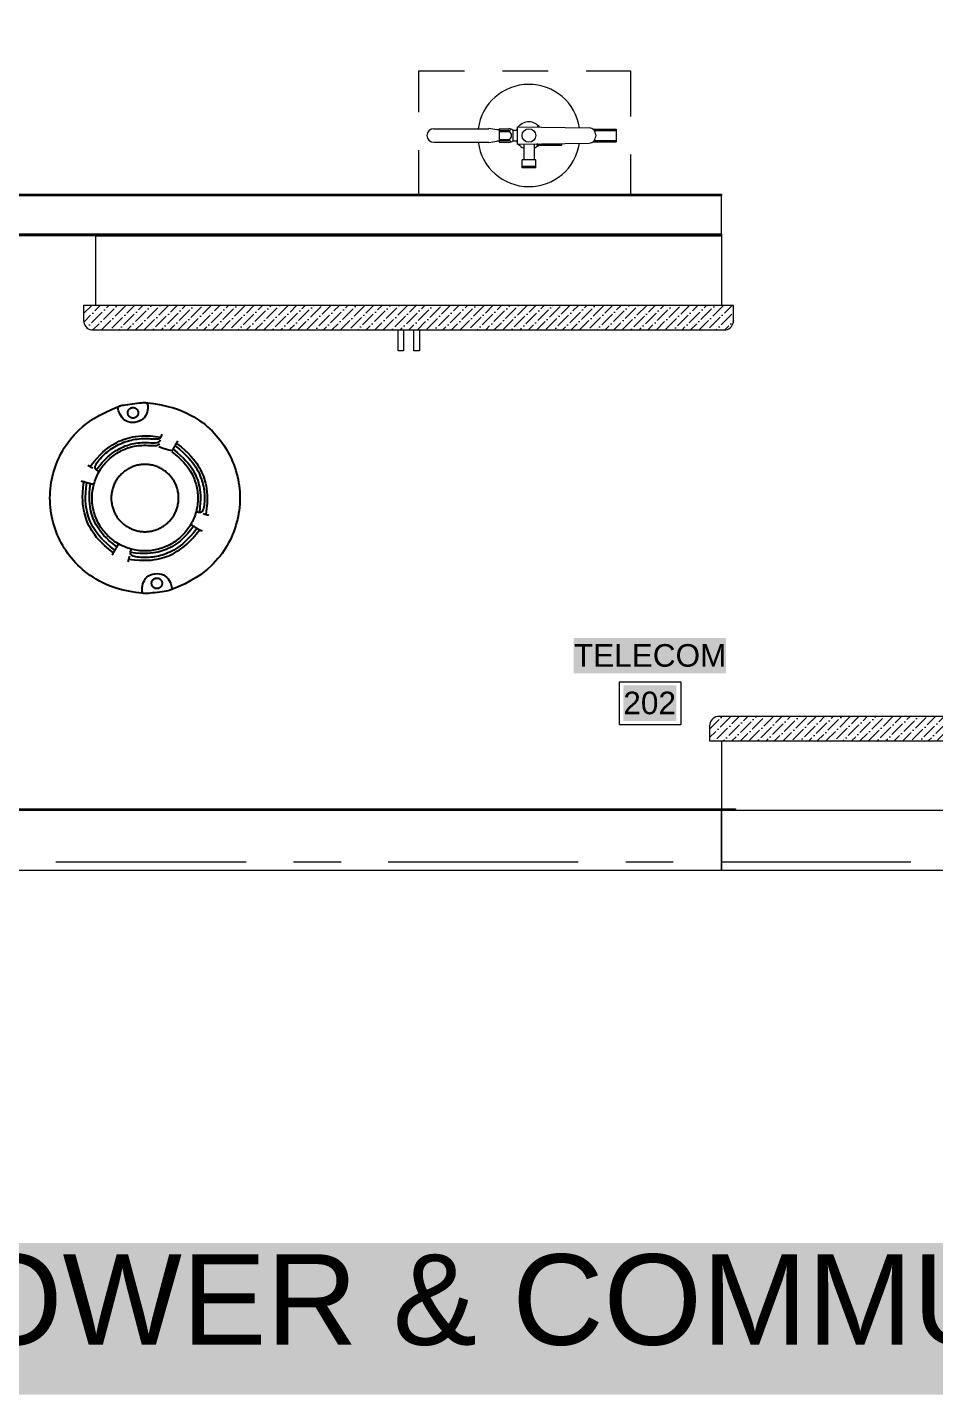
# Model space of a CAD drawing. Header units: inches. Extents: x 0.9 to 36.3, y 0.7 to 23.3.
# Drawn here: x 6.398 to 8.784, y 14.03 to 17.626 of the extents above; entities that cross this region are included whole.
import ezdxf

# ---------------------------------------------------------------- set-up
doc = ezdxf.new("R2010")
doc.units = ezdxf.units.IN
doc.linetypes.add('ACAD_ISO02W100', pattern=[15, 12, -3])
doc.linetypes.add('CENTER', pattern=[50.8, 31.75, -6.35, 6.35, -6.35])
doc.layers.get('0').update_dxf_attribs({"color": 1})
for name, color, linetype, lineweight, true_color in [('Boarder for name', 7, 'Continuous', 5, 0x777777), ('PDF_Geometry', 7, 'Continuous', 9, 0x777777), ('Security Panel', 7, 'Continuous', 5, 0x9a9c7f)]:
    doc.layers.add(name, color=color, linetype=linetype, lineweight=lineweight, true_color=true_color)
doc.layers.add('Fire Extinguisher', color=12, linetype='Continuous', lineweight=15)
doc.layers.add('PDF_Solid Fills', color=7, linetype='Continuous', true_color=0xffffff)
doc.layers.add('PDF_Text', color=7, linetype='Continuous')
doc.layers.add('Smoke Detector', color=40, linetype='Continuous')
doc.styles.add('PDF Arial', font='arial.ttf')

# ---------------------------------------------------------------- blocks, each defined once
blk = doc.blocks.new('Fire Extinguisher_top_dwgmodels.com')
at = {"color": 0}
for p, q in [((-111.7, 8), (-47, 8)), ((-34.9, 6.6), (-37.6, 6.6)), ((-34.9, 8), (-34.9, -8)), ((-34.9, 8), (-23.5, 8)), ((-34.9, 4.6), (-23.2, 4.6)), ((-34.8, 5.7), (-23.2, 5.7)), ((-18.9, 6.3), (-18.9, -6.3)), ((-18.9, 6.3), (-13.5, 6.3)), ((-13.5, -10), (-13.5, 10)), ((-13.5, 10), (70.6, 8.9)), ((10.3, 9.7), (10.3, 11.5)), ((10.7, 9.7), (10.7, 11.5)), ((75, 7.5), (102.5, 7.5)), ((76.7, 5.9), (102.5, 5.9)), ((78.5, 0.9), (78.5, -0.9)), ((102.5, 7.5), (102.5, -7.5)), ((-111.7, -8), (-47, -8)), ((-34.9, -6.6), (-37.6, -6.6)), ((-34.9, -4.6), (-23.2, -4.6)), ((-34.9, -8), (-23.5, -8)), ((-34.8, -5.7), (-23.2, -5.7)), ((-18.9, -6.3), (-13.5, -6.3)), ((-13.5, -10), (70.6, -8.9)), ((-6, -9.9), (-6, -28.4)), ((6, -9.7), (6, -28.4)), ((10.3, -9.7), (10.3, -9.7)), ((10.7, -9.9), (10.7, -9.7)), ((10.8, -10.2), (11, -9.9)), ((10.9, -10.4), (38.5, -10.4)), ((10.9, -11.2), (38.5, -11.2)), ((75, -7.5), (102.5, -7.5)), ((76.7, -5.9), (102.5, -5.9)), ((-8, -38), (-8, -28.4)), ((8, -28.4), (-8, -28.4)), ((8, -38), (8, -28.4)), ((-8, -36.1), (8, -36.1)), ((8, -38), (-8, -38))]:
    blk.add_line(p, q, dxfattribs=at)
blk.add_circle((0, 0), 8, dxfattribs=at)
for centre, radius, start, end in [((0, 0), 60, 8.6363, 172.3377), ((-111.7, 0), 8, 90, 270), ((-48.9, -37), 45.1, 75.4552, 87.5164), ((-23.6, 0.6), 7.45, 50.2127, 88.8117), ((-23.3, 7.7), 1.98, 271.9881, 358.9526), ((-25.5, 0), 5.13, 297.4534, 62.5466), ((0, 0), 16, 147.6298, 156.9032), ((0, 0), 16, 37.0611, 141.3809), ((10.5, 11.5), 0.177, 14.0852, 165.9148), ((70.5, 0.9), 8, 0, 89.221), ((0, 0), 60, 187.6623, 351.3637), ((-48.9, 37), 45.1, 272.4836, 284.5448), ((-23.6, -0.6), 7.45, 271.1883, 309.7873), ((-23.3, -7.7), 1.98, 1.0474, 88.0119), ((0, 0), 16, 203.0968, 212.3702), ((0, 0), 16, 218.6191, 247.9757), ((-11.2, -9.9), 0.819, 184.1848, 357.3731), ((0, 0), 16, 292.0243, 310.0558), ((10.5, -11), 1.25, 101.8101, 350.1732), ((10.5, -11), 0.907, 90, 346.3844), ((10.2, -9.7), 0.107, 282.2941, 2.9308), ((10.4, -9.9), 0.229, 277.2272, 346.9737), ((11.1, -10.8), 0.447, 116.5651, 243.4349), ((0, 0), 16, 312.0013, 315.4535), ((10.5, -11), 0.907, 40.2976, 70.7774), ((10.5, -11), 1.25, 27.9629, 66.6982), ((0, 0), 16, 319.3461, 322.9389), ((38.3, -10.8), 0.447, 296.5651, 63.4349), ((70.5, -0.9), 8, 270.779, 0)]:
    blk.add_arc(centre, radius, start, end, dxfattribs=at)

msp = doc.modelspace()

# ---------------------------------------------------------------- hatches: boundary and pattern name
at = {"layer": 'Security Panel', "ltscale": 6, "transparency": 33554559}
h = msp.add_hatch(dxfattribs=at)
h.set_pattern_fill('ANSI36', color=256, scale=0.005)
h.paths.add_polyline_path([(8.255, 16.8945), (6.5457, 16.8945), (6.5457, 16.8545, 0.359329), (6.5664, 16.8303), (8.2343, 16.8303, 0.368033), (8.2549, 16.8553)])
h = msp.add_hatch(dxfattribs=at)
h.set_pattern_fill('ANSI36', color=256, scale=0.005)
h.paths.add_polyline_path([(9.9013, 15.7891, 0.359329), (9.8806, 15.8134), (8.2127, 15.8134, 0.368033), (8.1921, 15.7884), (8.192, 15.7492), (9.9013, 15.7492)])

# ---------------------------------------------------------------- linework, layer by layer
at = {"layer": 'Boarder for name', "linetype": 'ByBlock'}
msp.add_lwpolyline([(7.9547, 15.9051), (8.1163, 15.9051), (8.1163, 15.7918), (7.9547, 15.7918)], close=True, dxfattribs=at)
at = {"layer": 'Fire Extinguisher', "linetype": 'ACAD_ISO02W100', "ltscale": 0.01}
msp.add_lwpolyline([(7.4273, 17.5112), (7.9839, 17.5112), (7.9839, 17.1826), (7.4273, 17.1826)], close=True, dxfattribs=at)
at = {"layer": 'PDF_Geometry', "linetype": 'ByBlock'}
for points in [[(4.0048, 15.566), (4.3715, 15.566), (4.3715, 15.7227), (4.4298, 15.7227), (4.4298, 17.0826), (8.223, 17.0826), (8.223, 17.1826), (4.4298, 17.1826), (4.4298, 19.4375), (4.3882, 19.4375), (4.3882, 19.4775), (4.3882, 20.9091), (9.3296, 20.9091), (9.3296, 21.0925), (4.0048, 21.0925)], [(4.4298, 17.1876), (8.223, 17.1876), (8.223, 17.186), (8.223, 17.1843)], [(4.4298, 17.1843), (8.223, 17.1843), (4.4298, 17.1843)], [(8.223, 17.1826), (4.4298, 17.1826)], [(8.223, 17.1843), (8.223, 17.1826), (8.223, 17.1843)], [(4.4298, 17.0826), (8.223, 17.0826), (8.223, 17.081), (8.223, 17.0793), (8.223, 17.0776), (4.4298, 17.0776)], [(8.223, 17.081), (8.223, 17.081)], [(4.3715, 15.571), (8.2597, 15.571), (8.2597, 15.5694), (8.2597, 15.5677), (4.3715, 15.5677), (8.2597, 15.5677), (8.2597, 15.566), (4.3715, 15.566)], [(8.2597, 15.5677), (8.2597, 15.5677)], [(6.4731, 15.431), (6.973, 15.431)], [(7.098, 15.431), (7.223, 15.431)], [(7.3464, 15.431), (7.8463, 15.431)], [(7.9713, 15.431), (8.0963, 15.431)], [(8.2213, 15.431), (8.7213, 15.431)]]:
    msp.add_lwpolyline(points, dxfattribs=at)
for points in [[(4.4298, 17.081), (8.223, 17.081)], [(8.223, 15.566), (4.3715, 15.566), (4.3715, 15.4094), (8.223, 15.4094)], [(8.223, 15.4094), (10.3129, 15.4094), (10.3129, 15.566), (8.223, 15.566)]]:
    msp.add_lwpolyline(points, close=True, dxfattribs=at)
at = {"layer": 'PDF_Solid Fills', "linetype": 'ByBlock', "transparency": 33554559}
for points in [[(7.8347, 15.9268), (8.2347, 15.9268), (7.8347, 16.0201), (8.2347, 16.0201)], [(7.9647, 15.8018), (8.1047, 15.8018), (7.9647, 15.8951), (8.1047, 15.8951)], [(5.8968, 14.03), (10.916, 14.03), (5.8968, 14.4288), (10.916, 14.4288)]]:
    msp.add_solid(points, dxfattribs=at)
at = {"layer": 'PDF_Solid Fills', "color": 7, "linetype": 'ByBlock', "transparency": 33554559}
msp.add_solid([(3.1349, 14.0994), (10.8862, 14.0994), (3.1349, 14.1228), (10.8862, 14.1228)], dxfattribs=at)
at = {"layer": 'Security Panel', "linetype": 'ByBlock', "ltscale": 0.001}
for points in [[(8.223, 17.0776), (8.223, 16.8945), (6.5777, 16.8945), (6.5777, 17.0776)], [(8.224, 15.566), (8.224, 15.7492), (9.8693, 15.7492), (9.8693, 15.566)]]:
    msp.add_lwpolyline(points, close=True, dxfattribs=at)
for points in [[(8.2549, 16.8553), (8.255, 16.8945), (6.5457, 16.8945), (6.5457, 16.8545)], [(8.1921, 15.7884), (8.192, 15.7492), (9.9013, 15.7492), (9.9013, 15.7891)]]:
    msp.add_lwpolyline(points, dxfattribs=at)
for points in [[(6.5457, 16.8553, 0.368033), (6.5664, 16.8303), (8.2343, 16.8303, 0.368033), (8.2549, 16.8553), (8.2549, 16.8545)], [(9.9013, 15.7884, 0.368033), (9.8806, 15.8134), (8.2127, 15.8134, 0.368033), (8.1921, 15.7884), (8.1921, 15.7891)]]:
    msp.add_lwpolyline(points, format="xyb", dxfattribs=at)
at = {"layer": 'Security Panel', "linetype": 'CENTER', "ltscale": 0.01}
for points in [[(7.3726, 16.8303), (7.387, 16.8303), (7.387, 16.7755), (7.3726, 16.7755)], [(7.4144, 16.8303), (7.4289, 16.8303), (7.4289, 16.7755), (7.4144, 16.7755)]]:
    msp.add_lwpolyline(points, close=True, dxfattribs=at)
at = {"layer": 'Smoke Detector', "linetype": 'ByBlock'}
for points in [[(6.7056, 16.1368), (6.6832, 16.1398), (6.6635, 16.1432), (6.6464, 16.147), (6.6315, 16.1511), (6.6184, 16.1555), (6.6069, 16.1601), (6.5967, 16.1648), (6.5873, 16.1697), (6.5786, 16.1746), (6.5705, 16.1795), (6.5629, 16.1846), (6.5557, 16.1897), (6.549, 16.1949), (6.5425, 16.2003), (6.5364, 16.2058), (6.5305, 16.2115), (6.5249, 16.2173), (6.5194, 16.2234), (6.5141, 16.2296), (6.509, 16.236), (6.5041, 16.2426), (6.4995, 16.2493), (6.4951, 16.2562), (6.4909, 16.2632), (6.4869, 16.2703), (6.4832, 16.2776), (6.4797, 16.285), (6.4764, 16.2925), (6.4734, 16.3001), (6.4707, 16.3077), (6.4682, 16.3155), (6.4659, 16.3234), (6.4639, 16.3313), (6.4622, 16.3393), (6.4608, 16.3473), (6.4596, 16.3554), (6.4586, 16.3635), (6.458, 16.3717), (6.4576, 16.3798), (6.4574, 16.388), (6.4576, 16.3962), (6.458, 16.4043), (6.4586, 16.4125), (6.4596, 16.4206), (6.4608, 16.4287), (6.4622, 16.4367), (6.4639, 16.4447), (6.4659, 16.4526), (6.4682, 16.4605), (6.4707, 16.4682), (6.4734, 16.4759), (6.4764, 16.4835), (6.4797, 16.491), (6.4832, 16.4984), (6.4869, 16.5057), (6.4909, 16.5128), (6.4951, 16.5198), (6.4996, 16.5267), (6.5044, 16.5336), (6.5096, 16.5404), (6.5152, 16.5472), (6.5212, 16.554), (6.5278, 16.5609), (6.5349, 16.5679), (6.5427, 16.575), (6.5514, 16.5822), (6.5613, 16.5896), (6.5729, 16.5973), (6.5864, 16.6052), (6.6022, 16.6134), (6.6206, 16.6219), (6.642, 16.6307)], [(6.7071, 16.6393), (6.73, 16.6363), (6.75, 16.6328), (6.7674, 16.629), (6.7825, 16.6249), (6.7956, 16.6205), (6.8072, 16.6159), (6.8175, 16.6111), (6.8268, 16.6063), (6.8355, 16.6014), (6.8436, 16.5964), (6.8512, 16.5914), (6.8584, 16.5863), (6.8652, 16.5811), (6.8716, 16.5757), (6.8777, 16.5702), (6.8836, 16.5645), (6.8893, 16.5586), (6.8948, 16.5526), (6.9, 16.5464), (6.9051, 16.54), (6.91, 16.5334), (6.9146, 16.5267), (6.9191, 16.5198), (6.9233, 16.5128), (6.9272, 16.5057), (6.931, 16.4984), (6.9345, 16.491), (6.9377, 16.4835), (6.9407, 16.4759), (6.9435, 16.4682), (6.946, 16.4605), (6.9482, 16.4526), (6.9502, 16.4447), (6.9519, 16.4367), (6.9534, 16.4287), (6.9546, 16.4206), (6.9555, 16.4125), (6.9562, 16.4043), (6.9566, 16.3962), (6.9567, 16.388), (6.9566, 16.3798), (6.9562, 16.3717), (6.9555, 16.3635), (6.9546, 16.3554), (6.9534, 16.3473), (6.9519, 16.3393), (6.9502, 16.3313), (6.9482, 16.3234), (6.946, 16.3155), (6.9435, 16.3077), (6.9407, 16.3001), (6.9377, 16.2925), (6.9345, 16.285), (6.931, 16.2776), (6.9272, 16.2703), (6.9233, 16.2632), (6.9191, 16.2562), (6.9146, 16.2492), (6.9098, 16.2424), (6.9046, 16.2356), (6.899, 16.2288), (6.8929, 16.222), (6.8864, 16.2151), (6.8792, 16.2081), (6.8715, 16.201), (6.8628, 16.1938), (6.8529, 16.1864), (6.8414, 16.1787), (6.828, 16.1709), (6.8125, 16.1628), (6.7944, 16.1544), (6.7735, 16.1457)], [(6.5631, 16.4711), (6.5726, 16.483), (6.5813, 16.4932), (6.5893, 16.5018), (6.5967, 16.509), (6.6036, 16.515), (6.6101, 16.5201), (6.6162, 16.5244), (6.622, 16.5281), (6.6277, 16.5314), (6.6332, 16.5345), (6.6387, 16.5372), (6.6443, 16.5396), (6.6499, 16.5418), (6.6557, 16.5438), (6.6618, 16.5456), (6.6681, 16.5472), (6.6749, 16.5487), (6.6822, 16.55), (6.6904, 16.551), (6.6995, 16.5516), (6.7098, 16.5517), (6.7216, 16.5513), (6.7349, 16.5503), (6.7501, 16.5485)], [(6.5852, 16.4583), (6.5829, 16.4597), (6.5808, 16.461), (6.579, 16.4623), (6.5776, 16.4637), (6.5765, 16.4653), (6.5759, 16.467), (6.5758, 16.4691), (6.5763, 16.4714), (6.5773, 16.4741), (6.5789, 16.4772), (6.5809, 16.4805), (6.5834, 16.484), (6.5862, 16.4876), (6.5894, 16.4914), (6.5927, 16.4951), (6.5963, 16.4988), (6.6, 16.5023), (6.6038, 16.5058), (6.6077, 16.5091), (6.6117, 16.5123), (6.6158, 16.5153), (6.62, 16.5183), (6.6243, 16.521), (6.6287, 16.5237), (6.6332, 16.5262), (6.6378, 16.5285), (6.6424, 16.5307), (6.6471, 16.5327), (6.6519, 16.5346), (6.6567, 16.5363), (6.6616, 16.5379), (6.6665, 16.5393), (6.6715, 16.5406), (6.6765, 16.5417), (6.6815, 16.5426), (6.6866, 16.5433), (6.6917, 16.5439), (6.6968, 16.5443), (6.7019, 16.5446), (6.7071, 16.5447), (6.7122, 16.5446), (6.7172, 16.5444), (6.7221, 16.5441), (6.7268, 16.5439), (6.7312, 16.5437), (6.7352, 16.5436), (6.7387, 16.5436), (6.7418, 16.5438), (6.7442, 16.5443), (6.7462, 16.5451), (6.7477, 16.5461), (6.7489, 16.5474), (6.7499, 16.5491), (6.7506, 16.551), (6.7513, 16.5532), (6.752, 16.5557)], [(6.7774, 16.5098), (6.7875, 16.5018), (6.7961, 16.4944), (6.8034, 16.4876), (6.8095, 16.4814), (6.8146, 16.4755), (6.8189, 16.4701), (6.8225, 16.4649), (6.8256, 16.46), (6.8285, 16.4552), (6.831, 16.4505), (6.8333, 16.446), (6.8353, 16.4415), (6.8371, 16.4371), (6.8387, 16.4327), (6.8402, 16.4284), (6.8414, 16.424), (6.8425, 16.4196), (6.8435, 16.4151), (6.8443, 16.4106), (6.845, 16.4061), (6.8455, 16.4016), (6.8458, 16.3971), (6.8461, 16.3925), (6.8461, 16.388), (6.8461, 16.3834), (6.8458, 16.3789), (6.8455, 16.3744), (6.845, 16.3698), (6.8443, 16.3653), (6.8435, 16.3609), (6.8425, 16.3564), (6.8414, 16.352), (6.8402, 16.3476), (6.8388, 16.3433), (6.8372, 16.339), (6.8356, 16.3348), (6.8337, 16.3306), (6.8318, 16.3265), (6.8297, 16.3224), (6.8275, 16.3185), (6.8252, 16.3145), (6.8227, 16.3107), (6.8201, 16.307), (6.8174, 16.3033), (6.8146, 16.2998), (6.8116, 16.2963), (6.8086, 16.2929), (6.8054, 16.2896), (6.8021, 16.2865), (6.7988, 16.2834), (6.7953, 16.2805), (6.7917, 16.2777), (6.7881, 16.2749), (6.7843, 16.2724), (6.7805, 16.2699), (6.7766, 16.2675), (6.7726, 16.2653), (6.7686, 16.2633), (6.7645, 16.2613), (6.7603, 16.2595), (6.7561, 16.2578), (6.7518, 16.2563), (6.7474, 16.2549), (6.7431, 16.2537), (6.7386, 16.2525), (6.7342, 16.2516), (6.7297, 16.2508), (6.7252, 16.2501), (6.7207, 16.2496), (6.7162, 16.2492), (6.7116, 16.249), (6.7071, 16.2489), (6.7025, 16.249), (6.698, 16.2492), (6.6934, 16.2496), (6.6889, 16.2501), (6.6844, 16.2508), (6.6799, 16.2516), (6.6755, 16.2525), (6.6711, 16.2537), (6.6667, 16.2549), (6.6624, 16.2563), (6.6581, 16.2578), (6.6538, 16.2595), (6.6497, 16.2613), (6.6456, 16.2633), (6.6415, 16.2653), (6.6375, 16.2675), (6.6336, 16.2699), (6.6298, 16.2724), (6.6261, 16.2749), (6.6224, 16.2777), (6.6188, 16.2805), (6.6154, 16.2834), (6.612, 16.2865), (6.6087, 16.2896), (6.6056, 16.2929), (6.6025, 16.2963), (6.5996, 16.2998), (6.5967, 16.3033), (6.594, 16.307), (6.5914, 16.3107), (6.589, 16.3145), (6.5866, 16.3185), (6.5844, 16.3224), (6.5823, 16.3265), (6.5804, 16.3306), (6.5786, 16.3348), (6.5769, 16.339), (6.5754, 16.3433), (6.574, 16.3476), (6.5727, 16.352), (6.5716, 16.3564), (6.5707, 16.3609), (6.5699, 16.3653), (6.5692, 16.3698), (6.5687, 16.3744), (6.5683, 16.3789), (6.5681, 16.3834), (6.568, 16.388), (6.5681, 16.3925), (6.5683, 16.3971), (6.5687, 16.4016), (6.5692, 16.4061), (6.5699, 16.4106), (6.5707, 16.4151), (6.5716, 16.4196), (6.5727, 16.424), (6.574, 16.4284), (6.5754, 16.4327), (6.5769, 16.437), (6.5786, 16.4412), (6.5804, 16.4454), (6.5823, 16.4495), (6.5844, 16.4536), (6.5866, 16.4575), (6.589, 16.4614), (6.5914, 16.4653), (6.594, 16.469), (6.5967, 16.4727), (6.5996, 16.4762), (6.6025, 16.4797), (6.6056, 16.4831), (6.6087, 16.4863), (6.612, 16.4895), (6.6154, 16.4926), (6.6188, 16.4955), (6.6224, 16.4983), (6.6261, 16.501), (6.6298, 16.5036), (6.6336, 16.5061), (6.6375, 16.5084), (6.6415, 16.5106), (6.6456, 16.5127), (6.6497, 16.5147), (6.6538, 16.5165), (6.6581, 16.5182), (6.6624, 16.5197), (6.6667, 16.5211), (6.6711, 16.5223), (6.6755, 16.5234), (6.68, 16.5244), (6.6846, 16.5252), (6.6893, 16.5258), (6.6942, 16.5263), (6.6993, 16.5266), (6.7046, 16.5267), (6.7101, 16.5267), (6.7159, 16.5264), (6.7217, 16.5262), (6.7274, 16.526), (6.7327, 16.526), (6.7374, 16.5264), (6.7412, 16.5273), (6.744, 16.5288), (6.7454, 16.5311)], [(6.5788, 16.4621), (6.5872, 16.4727), (6.595, 16.4818), (6.6021, 16.4894), (6.6087, 16.4958), (6.6149, 16.5012), (6.6206, 16.5057), (6.6261, 16.5095), (6.6313, 16.5129), (6.6363, 16.5158), (6.6412, 16.5185), (6.646, 16.5209), (6.6507, 16.5231), (6.6553, 16.525), (6.66, 16.5266), (6.6645, 16.5281), (6.6692, 16.5295), (6.6738, 16.5306), (6.6785, 16.5316), (6.6834, 16.5325), (6.6884, 16.5331), (6.6935, 16.5336), (6.6988, 16.534), (6.7044, 16.5341), (6.7103, 16.534), (6.7164, 16.5338), (6.7225, 16.5336), (6.7285, 16.5334), (6.7342, 16.5336), (6.7392, 16.5343), (6.7433, 16.5357), (6.7463, 16.5379), (6.7481, 16.5411)], [(6.7435, 16.5239), (6.7548, 16.5194), (6.7634, 16.5163), (6.7698, 16.5144), (6.7743, 16.5136), (6.7773, 16.5135), (6.7792, 16.5141), (6.7803, 16.515), (6.7811, 16.5162), (6.7817, 16.5173), (6.7824, 16.5185), (6.7831, 16.5196), (6.7837, 16.5208), (6.7844, 16.5219), (6.7851, 16.5231), (6.7857, 16.5242), (6.7864, 16.5254), (6.7871, 16.5266), (6.7878, 16.5279), (6.7886, 16.5292), (6.7894, 16.5307), (6.7904, 16.5323), (6.7914, 16.5341), (6.7926, 16.5361), (6.7939, 16.5384)], [(6.7811, 16.5163), (6.7918, 16.5078), (6.8008, 16.5001), (6.8085, 16.4929), (6.8149, 16.4863), (6.8203, 16.4802), (6.8248, 16.4744), (6.8286, 16.469), (6.8319, 16.4638), (6.8349, 16.4587), (6.8376, 16.4538), (6.84, 16.4489), (6.8422, 16.444), (6.8441, 16.4389), (6.8459, 16.4338), (6.8475, 16.4284), (6.849, 16.4227), (6.8503, 16.4167), (6.8514, 16.4101), (6.8523, 16.4029), (6.8529, 16.3947), (6.853, 16.3855), (6.8526, 16.3751), (6.8517, 16.3632), (6.8502, 16.3496)], [(6.7863, 16.5252), (6.7977, 16.5162), (6.8074, 16.5079), (6.8156, 16.5002), (6.8224, 16.4932), (6.8282, 16.4866), (6.833, 16.4804), (6.8371, 16.4746), (6.8407, 16.4691), (6.8438, 16.4637), (6.8467, 16.4584), (6.8493, 16.4533), (6.8516, 16.4483), (6.8536, 16.4433), (6.8554, 16.4384), (6.857, 16.4335), (6.8584, 16.4285), (6.8596, 16.4236), (6.8607, 16.4186), (6.8616, 16.4135), (6.8624, 16.4084), (6.863, 16.4033), (6.8634, 16.3982), (6.8637, 16.3931), (6.8637, 16.388), (6.8637, 16.3829), (6.8634, 16.3779), (6.863, 16.373), (6.8624, 16.3684), (6.8617, 16.3642), (6.8608, 16.3604), (6.8597, 16.3571), (6.8585, 16.3545), (6.8572, 16.3525), (6.8557, 16.3512), (6.854, 16.3503), (6.8522, 16.35), (6.8502, 16.35), (6.848, 16.3504), (6.8456, 16.3509), (6.8429, 16.3516)], [(6.7902, 16.5319), (6.8021, 16.5225), (6.8123, 16.5137), (6.8209, 16.5057), (6.8281, 16.4983), (6.8341, 16.4914), (6.8392, 16.485), (6.8435, 16.4789), (6.8472, 16.473), (6.8505, 16.4674), (6.8535, 16.4618), (6.8562, 16.4563), (6.8587, 16.4508), (6.8609, 16.4452), (6.8628, 16.4393), (6.8646, 16.4333), (6.8663, 16.4269), (6.8678, 16.4202), (6.869, 16.4128), (6.87, 16.4047), (6.8706, 16.3955), (6.8708, 16.3852), (6.8704, 16.3735), (6.8694, 16.3601), (6.8676, 16.345)], [(6.5567, 16.4748), (6.5588, 16.4736), (6.5605, 16.4726), (6.5619, 16.4718), (6.5632, 16.4711), (6.5644, 16.4704), (6.5658, 16.4695), (6.5676, 16.4685), (6.5698, 16.4672)], [(6.5394, 16.4329), (6.5419, 16.4322), (6.5441, 16.4316), (6.5462, 16.4311), (6.548, 16.4306), (6.5498, 16.4301), (6.5514, 16.4297), (6.553, 16.4293), (6.5546, 16.4288), (6.5563, 16.4284), (6.558, 16.4279), (6.5599, 16.4274), (6.5618, 16.4269), (6.5639, 16.4263), (6.5662, 16.4257), (6.5686, 16.4251), (6.5712, 16.4244)], [(6.624, 16.244), (6.612, 16.2535), (6.6018, 16.2622), (6.5933, 16.2703), (6.5861, 16.2777), (6.58, 16.2846), (6.575, 16.291), (6.5707, 16.2971), (6.567, 16.303), (6.5636, 16.3086), (6.5606, 16.3142), (6.5579, 16.3197), (6.5555, 16.3252), (6.5533, 16.3308), (6.5513, 16.3366), (6.5495, 16.3427), (6.5479, 16.349), (6.5464, 16.3558), (6.5451, 16.3632), (6.5441, 16.3713), (6.5435, 16.3804), (6.5433, 16.3908), (6.5437, 16.4025), (6.5448, 16.4159), (6.5465, 16.431)], [(6.6278, 16.2507), (6.6164, 16.2598), (6.6068, 16.2681), (6.5986, 16.2757), (6.5917, 16.2828), (6.586, 16.2894), (6.5811, 16.2955), (6.577, 16.3014), (6.5735, 16.3069), (6.5703, 16.3123), (6.5674, 16.3176), (6.5649, 16.3228), (6.5625, 16.3281), (6.5604, 16.3335), (6.5586, 16.339), (6.5568, 16.3448), (6.5553, 16.3509), (6.5539, 16.3573), (6.5526, 16.3643), (6.5517, 16.3721), (6.5511, 16.3808), (6.551, 16.3906), (6.5514, 16.4018), (6.5523, 16.4146), (6.554, 16.429)], [(6.633, 16.2597), (6.6223, 16.2681), (6.6133, 16.2759), (6.6056, 16.2831), (6.5992, 16.2897), (6.5938, 16.2958), (6.5893, 16.3016), (6.5855, 16.307), (6.5822, 16.3122), (6.5792, 16.3172), (6.5765, 16.3222), (6.5741, 16.3271), (6.5719, 16.332), (6.57, 16.337), (6.5682, 16.3422), (6.5666, 16.3476), (6.5652, 16.3533), (6.5638, 16.3593), (6.5627, 16.3659), (6.5618, 16.3731), (6.5613, 16.3813), (6.5612, 16.3905), (6.5615, 16.4009), (6.5624, 16.4128), (6.564, 16.4263)], [(6.8601, 16.347), (6.8626, 16.3463), (6.8646, 16.3458), (6.8662, 16.3454), (6.8676, 16.345), (6.869, 16.3446), (6.8705, 16.3442), (6.8724, 16.3437), (6.8748, 16.3431)], [(6.664, 16.2274), (6.6792, 16.2257), (6.6926, 16.2247), (6.7043, 16.2243), (6.7146, 16.2244), (6.7238, 16.225), (6.7319, 16.226), (6.7393, 16.2273), (6.746, 16.2288), (6.7524, 16.2304), (6.7584, 16.2322), (6.7642, 16.2342), (6.7699, 16.2364), (6.7754, 16.2388), (6.7809, 16.2415), (6.7864, 16.2445), (6.7921, 16.2479), (6.7979, 16.2516), (6.804, 16.2559), (6.8105, 16.261), (6.8174, 16.267), (6.8248, 16.2742), (6.8328, 16.2828), (6.8415, 16.2929), (6.851, 16.3049)], [(6.8354, 16.3139), (6.8269, 16.3033), (6.8191, 16.2942), (6.812, 16.2866), (6.8054, 16.2801), (6.7993, 16.2748), (6.7935, 16.2703), (6.7881, 16.2664), (6.7829, 16.2631), (6.7778, 16.2601), (6.7729, 16.2575), (6.768, 16.255), (6.763, 16.2529), (6.758, 16.2509), (6.7528, 16.2492), (6.7474, 16.2476), (6.7418, 16.2461), (6.7358, 16.2448), (6.7292, 16.2436), (6.7219, 16.2427), (6.7138, 16.2422), (6.7046, 16.2421), (6.6941, 16.2424), (6.6822, 16.2433), (6.6687, 16.2449)], [(6.8443, 16.3088), (6.8353, 16.2974), (6.827, 16.2877), (6.8193, 16.2795), (6.8122, 16.2726), (6.8057, 16.2669), (6.7995, 16.2621), (6.7937, 16.258), (6.7881, 16.2544), (6.7828, 16.2512), (6.7775, 16.2484), (6.7724, 16.2458), (6.7674, 16.2435), (6.7624, 16.2415), (6.7575, 16.2397), (6.7526, 16.2381), (6.7476, 16.2367), (6.7426, 16.2354), (6.7376, 16.2343), (6.7326, 16.2334), (6.7275, 16.2327), (6.7224, 16.2321), (6.7173, 16.2317), (6.7122, 16.2314), (6.7071, 16.2313), (6.702, 16.2314), (6.6969, 16.2317), (6.6921, 16.2321), (6.6875, 16.2326), (6.6833, 16.2334), (6.6795, 16.2343), (6.6762, 16.2353), (6.6736, 16.2365), (6.6716, 16.2379), (6.6702, 16.2394), (6.6694, 16.241), (6.6691, 16.2429), (6.6691, 16.2449), (6.6694, 16.2471), (6.67, 16.2495), (6.6707, 16.2521)], [(6.8289, 16.3177), (6.8312, 16.3163), (6.8334, 16.3151), (6.8354, 16.3139), (6.8373, 16.3128), (6.839, 16.3118), (6.8407, 16.3108), (6.8423, 16.3099), (6.8438, 16.3091), (6.8452, 16.3082), (6.8466, 16.3074), (6.8481, 16.3066), (6.8497, 16.3057), (6.8513, 16.3047), (6.8531, 16.3037), (6.8552, 16.3025), (6.8574, 16.3012)], [(6.6367, 16.2662), (6.6354, 16.2638), (6.6341, 16.2617), (6.633, 16.2597), (6.6319, 16.2578), (6.6309, 16.256), (6.6299, 16.2544), (6.629, 16.2528), (6.6282, 16.2513), (6.6273, 16.2499), (6.6265, 16.2484), (6.6256, 16.2469), (6.6247, 16.2454), (6.6238, 16.2437), (6.6227, 16.2419), (6.6216, 16.2399), (6.6203, 16.2376)], [(6.6661, 16.2349), (6.6654, 16.2324), (6.6649, 16.2305), (6.6644, 16.2289), (6.6641, 16.2275), (6.6637, 16.2261), (6.6633, 16.2245), (6.6628, 16.2227), (6.6621, 16.2203)]]:
    msp.add_lwpolyline(points, dxfattribs=at)
for points in [[(6.7019, 16.596), (6.6974, 16.5927), (6.6923, 16.5901), (6.6867, 16.5882), (6.6809, 16.587), (6.6749, 16.5866), (6.669, 16.587), (6.6634, 16.5882), (6.6582, 16.5902), (6.6536, 16.5931), (6.6496, 16.5966), (6.6462, 16.6005), (6.6433, 16.6048), (6.641, 16.6091), (6.6392, 16.6134), (6.6379, 16.6173), (6.637, 16.6208), (6.6366, 16.6237), (6.6368, 16.6259), (6.6374, 16.6277), (6.6387, 16.6291), (6.6407, 16.6302), (6.6433, 16.6311), (6.6468, 16.6319), (6.651, 16.6327), (6.6561, 16.6335), (6.6618, 16.6344), (6.668, 16.6352), (6.6744, 16.6361), (6.6808, 16.6369), (6.687, 16.6377), (6.6928, 16.6383), (6.6979, 16.6388), (6.7022, 16.6392), (6.7057, 16.6393), (6.7085, 16.6392), (6.7107, 16.6386), (6.7123, 16.6376), (6.7134, 16.636), (6.7141, 16.6339), (6.7145, 16.631), (6.7146, 16.6274), (6.7143, 16.6233), (6.7137, 16.6187), (6.7125, 16.6139), (6.7109, 16.6091), (6.7086, 16.6043), (6.7056, 16.5999)], [(6.6826, 16.6242), (6.683, 16.6239), (6.6834, 16.6237), (6.6838, 16.6234), (6.6841, 16.6232), (6.6845, 16.6229), (6.6848, 16.6226), (6.6852, 16.6223), (6.6855, 16.622), (6.6858, 16.6217), (6.6861, 16.6213), (6.6864, 16.621), (6.6867, 16.6206), (6.687, 16.6203), (6.6872, 16.6199), (6.6875, 16.6195), (6.6877, 16.6191), (6.6879, 16.6187), (6.6881, 16.6183), (6.6883, 16.6179), (6.6885, 16.6175), (6.6887, 16.6171), (6.6888, 16.6166), (6.689, 16.6162), (6.6891, 16.6158), (6.6892, 16.6153), (6.6893, 16.6149), (6.6894, 16.6144), (6.6894, 16.614), (6.6895, 16.6135), (6.6895, 16.6131), (6.6895, 16.6126), (6.6895, 16.6122), (6.6895, 16.6117), (6.6895, 16.6113), (6.6895, 16.6108), (6.6894, 16.6104), (6.6894, 16.6099), (6.6893, 16.6095), (6.6892, 16.609), (6.6891, 16.6086), (6.689, 16.6082), (6.6888, 16.6077), (6.6887, 16.6073), (6.6885, 16.6069), (6.6883, 16.6065), (6.6881, 16.6061), (6.6879, 16.6057), (6.6877, 16.6053), (6.6875, 16.6049), (6.6872, 16.6045), (6.687, 16.6041), (6.6867, 16.6038), (6.6864, 16.6034), (6.6861, 16.6031), (6.6858, 16.6027), (6.6855, 16.6024), (6.6852, 16.6021), (6.6848, 16.6018), (6.6845, 16.6015), (6.6841, 16.6012), (6.6838, 16.6009), (6.6834, 16.6007), (6.683, 16.6004), (6.6826, 16.6002), (6.6822, 16.6), (6.6818, 16.5998), (6.6814, 16.5996), (6.681, 16.5994), (6.6806, 16.5992), (6.6802, 16.5991), (6.6797, 16.5989), (6.6793, 16.5988), (6.6789, 16.5987), (6.6784, 16.5986), (6.678, 16.5985), (6.6775, 16.5985), (6.6771, 16.5984), (6.6766, 16.5984), (6.6762, 16.5984), (6.6757, 16.5984), (6.6753, 16.5984), (6.6748, 16.5984), (6.6744, 16.5984), (6.6739, 16.5985), (6.6735, 16.5985), (6.673, 16.5986), (6.6726, 16.5987), (6.6721, 16.5988), (6.6717, 16.5989), (6.6713, 16.5991), (6.6708, 16.5992), (6.6704, 16.5994), (6.67, 16.5996), (6.6696, 16.5998), (6.6692, 16.6), (6.6688, 16.6002), (6.6684, 16.6004), (6.668, 16.6007), (6.6676, 16.6009), (6.6673, 16.6012), (6.6669, 16.6015), (6.6666, 16.6018), (6.6662, 16.6021), (6.6659, 16.6024), (6.6656, 16.6027), (6.6653, 16.6031), (6.665, 16.6034), (6.6647, 16.6038), (6.6645, 16.6041), (6.6642, 16.6045), (6.664, 16.6049), (6.6637, 16.6053), (6.6635, 16.6057), (6.6633, 16.6061), (6.6631, 16.6065), (6.6629, 16.6069), (6.6628, 16.6073), (6.6626, 16.6077), (6.6625, 16.6082), (6.6623, 16.6086), (6.6622, 16.609), (6.6621, 16.6095), (6.6621, 16.6099), (6.662, 16.6104), (6.6619, 16.6108), (6.6619, 16.6113), (6.6619, 16.6117), (6.6619, 16.6122), (6.6619, 16.6126), (6.6619, 16.6131), (6.6619, 16.6135), (6.662, 16.614), (6.6621, 16.6144), (6.6621, 16.6149), (6.6622, 16.6153), (6.6623, 16.6158), (6.6625, 16.6162), (6.6626, 16.6166), (6.6628, 16.6171), (6.6629, 16.6175), (6.6631, 16.6179), (6.6633, 16.6183), (6.6635, 16.6187), (6.6637, 16.6191), (6.664, 16.6195), (6.6642, 16.6199), (6.6645, 16.6203), (6.6647, 16.6206), (6.665, 16.621), (6.6653, 16.6213), (6.6656, 16.6217), (6.6659, 16.622), (6.6662, 16.6223), (6.6666, 16.6226), (6.6669, 16.6229), (6.6673, 16.6232), (6.6676, 16.6234), (6.668, 16.6237), (6.6684, 16.6239), (6.6688, 16.6242), (6.6692, 16.6244), (6.6696, 16.6246), (6.67, 16.6248), (6.6704, 16.625), (6.6708, 16.6251), (6.6713, 16.6253), (6.6717, 16.6254), (6.6721, 16.6256), (6.6726, 16.6257), (6.673, 16.6258), (6.6735, 16.6258), (6.6739, 16.6259), (6.6744, 16.626), (6.6748, 16.626), (6.6753, 16.626), (6.6757, 16.626), (6.6762, 16.626), (6.6766, 16.626), (6.6771, 16.626), (6.6775, 16.6259), (6.678, 16.6258), (6.6784, 16.6258), (6.6789, 16.6257), (6.6793, 16.6256), (6.6797, 16.6254), (6.6802, 16.6253), (6.6806, 16.6251), (6.681, 16.625), (6.6814, 16.6248), (6.6818, 16.6246), (6.6822, 16.6244)], [(6.6215, 16.4109), (6.6208, 16.4081), (6.6202, 16.4053), (6.6197, 16.4024), (6.6193, 16.3996), (6.6189, 16.3967), (6.6187, 16.3938), (6.6185, 16.3909), (6.6185, 16.388), (6.6185, 16.3851), (6.6187, 16.3822), (6.6189, 16.3793), (6.6193, 16.3764), (6.6197, 16.3736), (6.6202, 16.3707), (6.6208, 16.3679), (6.6215, 16.3651), (6.6223, 16.3623), (6.6232, 16.3595), (6.6242, 16.3568), (6.6252, 16.3541), (6.6264, 16.3514), (6.6276, 16.3488), (6.629, 16.3462), (6.6304, 16.3437), (6.6319, 16.3412), (6.6334, 16.3388), (6.6351, 16.3364), (6.6368, 16.3341), (6.6386, 16.3318), (6.6405, 16.3296), (6.6424, 16.3274), (6.6444, 16.3254), (6.6465, 16.3233), (6.6487, 16.3214), (6.6509, 16.3195), (6.6532, 16.3177), (6.6555, 16.316), (6.6579, 16.3144), (6.6603, 16.3128), (6.6628, 16.3113), (6.6653, 16.3099), (6.6679, 16.3086), (6.6705, 16.3073), (6.6732, 16.3062), (6.6759, 16.3051), (6.6786, 16.3041), (6.6814, 16.3032), (6.6841, 16.3024), (6.687, 16.3017), (6.6898, 16.3011), (6.6926, 16.3006), (6.6955, 16.3002), (6.6984, 16.2999), (6.7013, 16.2996), (6.7042, 16.2995), (6.7071, 16.2994), (6.71, 16.2995), (6.7129, 16.2996), (6.7157, 16.2999), (6.7186, 16.3002), (6.7215, 16.3006), (6.7243, 16.3011), (6.7272, 16.3017), (6.73, 16.3024), (6.7328, 16.3032), (6.7355, 16.3041), (6.7383, 16.3051), (6.741, 16.3062), (6.7436, 16.3073), (6.7462, 16.3086), (6.7488, 16.3099), (6.7514, 16.3113), (6.7538, 16.3128), (6.7563, 16.3144), (6.7587, 16.316), (6.761, 16.3177), (6.7633, 16.3195), (6.7655, 16.3214), (6.7676, 16.3233), (6.7697, 16.3254), (6.7717, 16.3274), (6.7737, 16.3296), (6.7755, 16.3318), (6.7773, 16.3341), (6.7791, 16.3364), (6.7807, 16.3388), (6.7823, 16.3412), (6.7838, 16.3437), (6.7852, 16.3462), (6.7865, 16.3488), (6.7877, 16.3514), (6.7889, 16.3541), (6.79, 16.3568), (6.7909, 16.3595), (6.7918, 16.3623), (6.7926, 16.3651), (6.7933, 16.3679), (6.7939, 16.3707), (6.7945, 16.3736), (6.7949, 16.3764), (6.7952, 16.3793), (6.7954, 16.3822), (6.7956, 16.3851), (6.7956, 16.388), (6.7956, 16.3909), (6.7954, 16.3938), (6.7952, 16.3967), (6.7949, 16.3996), (6.7945, 16.4024), (6.7939, 16.4053), (6.7933, 16.4081), (6.7926, 16.4109), (6.7918, 16.4137), (6.7909, 16.4165), (6.79, 16.4192), (6.7889, 16.4219), (6.7877, 16.4245), (6.7865, 16.4272), (6.7852, 16.4297), (6.7838, 16.4323), (6.7823, 16.4348), (6.7807, 16.4372), (6.7791, 16.4396), (6.7773, 16.4419), (6.7755, 16.4442), (6.7737, 16.4464), (6.7717, 16.4485), (6.7697, 16.4506), (6.7676, 16.4526), (6.7655, 16.4546), (6.7633, 16.4565), (6.761, 16.4583), (6.7587, 16.46), (6.7563, 16.4616), (6.7538, 16.4632), (6.7514, 16.4647), (6.7488, 16.4661), (6.7462, 16.4674), (6.7436, 16.4687), (6.741, 16.4698), (6.7383, 16.4709), (6.7355, 16.4719), (6.7328, 16.4727), (6.73, 16.4735), (6.7272, 16.4742), (6.7243, 16.4749), (6.7215, 16.4754), (6.7186, 16.4758), (6.7157, 16.4761), (6.7129, 16.4764), (6.71, 16.4765), (6.7071, 16.4766), (6.7042, 16.4765), (6.7013, 16.4764), (6.6984, 16.4761), (6.6955, 16.4758), (6.6926, 16.4754), (6.6898, 16.4749), (6.687, 16.4742), (6.6841, 16.4735), (6.6814, 16.4727), (6.6786, 16.4719), (6.6759, 16.4709), (6.6732, 16.4698), (6.6705, 16.4687), (6.6679, 16.4674), (6.6653, 16.4661), (6.6628, 16.4647), (6.6603, 16.4632), (6.6579, 16.4616), (6.6555, 16.46), (6.6532, 16.4583), (6.6509, 16.4565), (6.6487, 16.4546), (6.6465, 16.4526), (6.6444, 16.4506), (6.6424, 16.4485), (6.6405, 16.4464), (6.6386, 16.4442), (6.6368, 16.4419), (6.6351, 16.4396), (6.6334, 16.4372), (6.6319, 16.4348), (6.6304, 16.4323), (6.629, 16.4297), (6.6276, 16.4272), (6.6264, 16.4245), (6.6252, 16.4219), (6.6242, 16.4192), (6.6232, 16.4165), (6.6223, 16.4137)], [(6.7122, 16.18), (6.7167, 16.1833), (6.7218, 16.1859), (6.7274, 16.1878), (6.7333, 16.1889), (6.7392, 16.1893), (6.7451, 16.1889), (6.7507, 16.1878), (6.7559, 16.1857), (6.7605, 16.1829), (6.7645, 16.1794), (6.7679, 16.1754), (6.7708, 16.1712), (6.7731, 16.1668), (6.775, 16.1626), (6.7763, 16.1586), (6.7771, 16.1552), (6.7775, 16.1523), (6.7774, 16.15), (6.7767, 16.1482), (6.7754, 16.1468), (6.7735, 16.1457), (6.7708, 16.1448), (6.7674, 16.1441), (6.7631, 16.1433), (6.758, 16.1425), (6.7523, 16.1416), (6.7461, 16.1408), (6.7397, 16.1399), (6.7333, 16.1391), (6.7271, 16.1383), (6.7214, 16.1377), (6.7163, 16.1371), (6.712, 16.1368), (6.7084, 16.1366), (6.7056, 16.1368), (6.7035, 16.1374), (6.7019, 16.1384), (6.7007, 16.1399), (6.7, 16.1421), (6.6997, 16.145), (6.6996, 16.1485), (6.6998, 16.1527), (6.7005, 16.1573), (6.7016, 16.1621), (6.7033, 16.1669), (6.7056, 16.1716), (6.7085, 16.1761)], [(6.7518, 16.1602), (6.7517, 16.1598), (6.7515, 16.1593), (6.7514, 16.1589), (6.7512, 16.1585), (6.751, 16.1581), (6.7508, 16.1577), (6.7506, 16.1573), (6.7504, 16.1569), (6.7502, 16.1565), (6.7499, 16.1561), (6.7497, 16.1557), (6.7494, 16.1554), (6.7491, 16.155), (6.7488, 16.1547), (6.7485, 16.1543), (6.7482, 16.154), (6.7479, 16.1537), (6.7476, 16.1534), (6.7472, 16.1531), (6.7469, 16.1528), (6.7465, 16.1525), (6.7461, 16.1523), (6.7457, 16.152), (6.7453, 16.1518), (6.745, 16.1516), (6.7445, 16.1514), (6.7441, 16.1512), (6.7437, 16.151), (6.7433, 16.1508), (6.7429, 16.1507), (6.7424, 16.1505), (6.742, 16.1504), (6.7416, 16.1503), (6.7411, 16.1502), (6.7407, 16.1501), (6.7402, 16.1501), (6.7398, 16.15), (6.7393, 16.15), (6.7389, 16.15), (6.7384, 16.1499), (6.738, 16.15), (6.7375, 16.15), (6.7371, 16.15), (6.7366, 16.1501), (6.7362, 16.1501), (6.7357, 16.1502), (6.7353, 16.1503), (6.7348, 16.1504), (6.7344, 16.1505), (6.734, 16.1507), (6.7336, 16.1508), (6.7331, 16.151), (6.7327, 16.1512), (6.7323, 16.1514), (6.7319, 16.1516), (6.7315, 16.1518), (6.7311, 16.152), (6.7307, 16.1523), (6.7304, 16.1525), (6.73, 16.1528), (6.7296, 16.1531), (6.7293, 16.1534), (6.729, 16.1537), (6.7286, 16.154), (6.7283, 16.1543), (6.728, 16.1547), (6.7277, 16.155), (6.7274, 16.1554), (6.7272, 16.1557), (6.7269, 16.1561), (6.7267, 16.1565), (6.7264, 16.1569), (6.7262, 16.1573), (6.726, 16.1577), (6.7258, 16.1581), (6.7256, 16.1585), (6.7255, 16.1589), (6.7253, 16.1593), (6.7252, 16.1598), (6.7251, 16.1602), (6.725, 16.1606), (6.7249, 16.1611), (6.7248, 16.1615), (6.7247, 16.162), (6.7247, 16.1624), (6.7246, 16.1629), (6.7246, 16.1633), (6.7246, 16.1638), (6.7246, 16.1642), (6.7246, 16.1647), (6.7247, 16.1651), (6.7247, 16.1656), (6.7248, 16.166), (6.7249, 16.1665), (6.725, 16.1669), (6.7251, 16.1674), (6.7252, 16.1678), (6.7253, 16.1682), (6.7255, 16.1687), (6.7256, 16.1691), (6.7258, 16.1695), (6.726, 16.1699), (6.7262, 16.1703), (6.7264, 16.1707), (6.7267, 16.1711), (6.7269, 16.1715), (6.7272, 16.1718), (6.7274, 16.1722), (6.7277, 16.1726), (6.728, 16.1729), (6.7283, 16.1732), (6.7286, 16.1736), (6.729, 16.1739), (6.7293, 16.1742), (6.7296, 16.1745), (6.73, 16.1748), (6.7304, 16.175), (6.7307, 16.1753), (6.7311, 16.1755), (6.7315, 16.1758), (6.7319, 16.176), (6.7323, 16.1762), (6.7327, 16.1764), (6.7331, 16.1766), (6.7336, 16.1767), (6.734, 16.1769), (6.7344, 16.177), (6.7348, 16.1772), (6.7353, 16.1773), (6.7357, 16.1774), (6.7362, 16.1774), (6.7366, 16.1775), (6.7371, 16.1776), (6.7375, 16.1776), (6.738, 16.1776), (6.7384, 16.1776), (6.7389, 16.1776), (6.7393, 16.1776), (6.7398, 16.1776), (6.7402, 16.1775), (6.7407, 16.1774), (6.7411, 16.1774), (6.7416, 16.1773), (6.742, 16.1772), (6.7424, 16.177), (6.7429, 16.1769), (6.7433, 16.1767), (6.7437, 16.1766), (6.7441, 16.1764), (6.7445, 16.1762), (6.745, 16.176), (6.7453, 16.1758), (6.7457, 16.1755), (6.7461, 16.1753), (6.7465, 16.175), (6.7469, 16.1748), (6.7472, 16.1745), (6.7476, 16.1742), (6.7479, 16.1739), (6.7482, 16.1736), (6.7485, 16.1732), (6.7488, 16.1729), (6.7491, 16.1726), (6.7494, 16.1722), (6.7497, 16.1718), (6.7499, 16.1715), (6.7502, 16.1711), (6.7504, 16.1707), (6.7506, 16.1703), (6.7508, 16.1699), (6.751, 16.1695), (6.7512, 16.1691), (6.7514, 16.1687), (6.7515, 16.1682), (6.7517, 16.1678), (6.7518, 16.1674), (6.7519, 16.1669), (6.752, 16.1665), (6.7521, 16.166), (6.7521, 16.1656), (6.7522, 16.1651), (6.7522, 16.1647), (6.7523, 16.1642), (6.7523, 16.1638), (6.7523, 16.1633), (6.7522, 16.1629), (6.7522, 16.1624), (6.7521, 16.162), (6.7521, 16.1615), (6.752, 16.1611), (6.7519, 16.1606)]]:
    msp.add_lwpolyline(points, close=True, dxfattribs=at)

# ---------------------------------------------------------------- block references
at = {"layer": 'Fire Extinguisher', "xscale": 0.002240823700069408, "yscale": 0.002240823700069408, "zscale": 0.002240823700069408}
msp.add_blockref('Fire Extinguisher_top_dwgmodels.com', (7.7168, 17.3415), dxfattribs=at)

# ---------------------------------------------------------------- texts
at = {"layer": 'PDF_Text', "linetype": 'ByBlock', "attachment_point": 4, "style": 'PDF Arial'}
for s, insert, char_height in [('TELECOM', (7.8351, 15.9737), 0.05939), ('202', (7.9651, 15.8487), 0.05939), ('MEZZANINE -POWER & COMMUNICATIONS', (3.885, 14.2784), 0.238113)]:
    msp.add_mtext(s, dxfattribs=dict(at, insert=insert, char_height=char_height))

doc.saveas('drawing.dxf')
